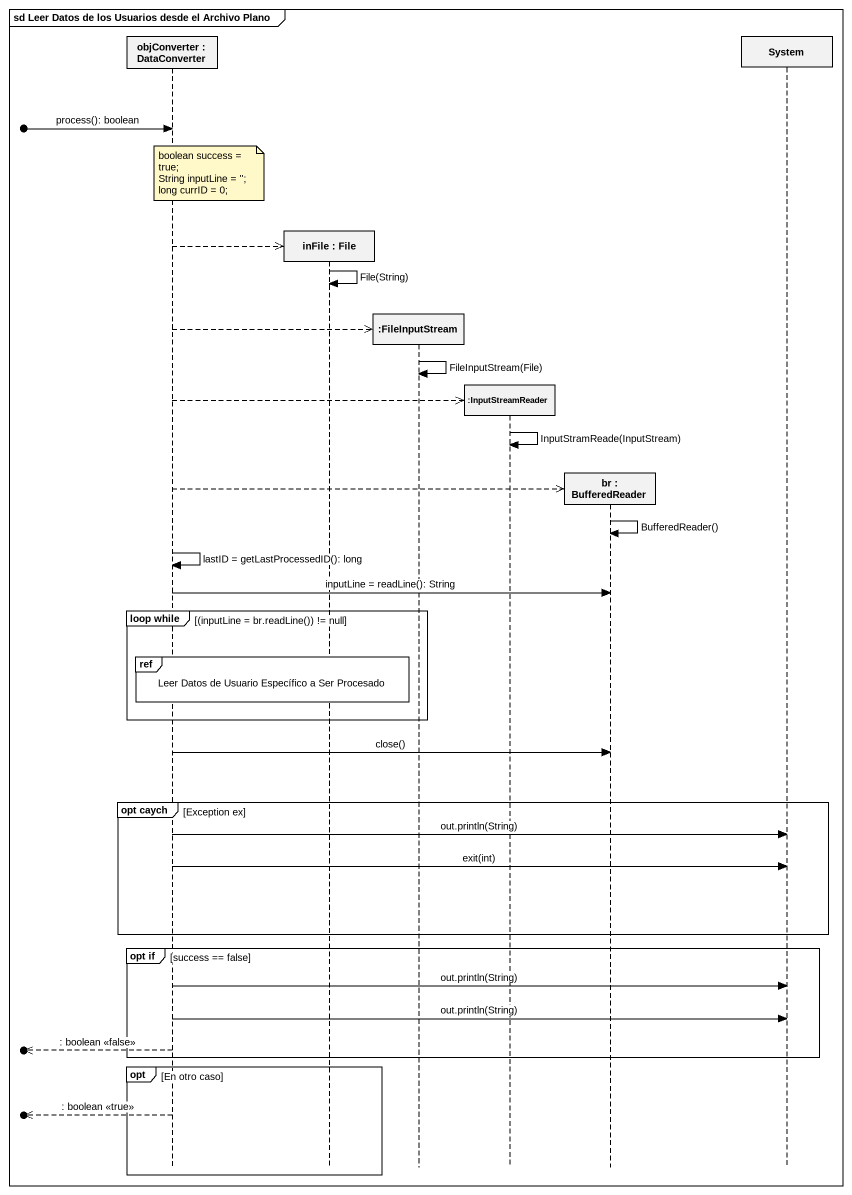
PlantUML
@startuml
mainframe sd Leer Datos de los Usuarios desde el Archivo Plano
hide footbox
participant "objConverter : DataConverter" as objConverter
participant "inFile : File" as inFile
participant ":FileInputStream" as FileInputStream
participant ":InputStreamReader" as InputStreamReader
participant "br : BufferedReader" as br
participant System

[o-> objConverter : process(): boolean
note over objConverter
  boolean success = true;
  String inputLine = '';
  long currID = 0;
end note
objConverter -->> inFile **
inFile -> inFile : File(String)
objConverter -->> FileInputStream **
FileInputStream -> FileInputStream : FileInputStream(File)
objConverter -->> InputStreamReader **
InputStreamReader -> InputStreamReader : InputStramReade(InputStream)
objConverter -->> br **
br -> br : BufferedReader()
objConverter -> objConverter : lastID = getLastProcessedID(): long
objConverter -> br : inputLine = readLine(): String
group loop while [(inputLine = br.readLine()) != null]
  ref over objConverter, inFile : Leer Datos de Usuario Específico a Ser Procesado
end
objConverter -> br : close()
group opt caych [Exception ex]
  objConverter -> System : out.println(String)
  objConverter -> System : exit(int)
end
group opt if [success == false]
  objConverter -> System : out.println(String)
  objConverter -> System : out.println(String)
  [o<<-- objConverter : : boolean <<false>>
end
opt En otro caso
  [o<<-- objConverter : : boolean <<true>>
end
@enduml
